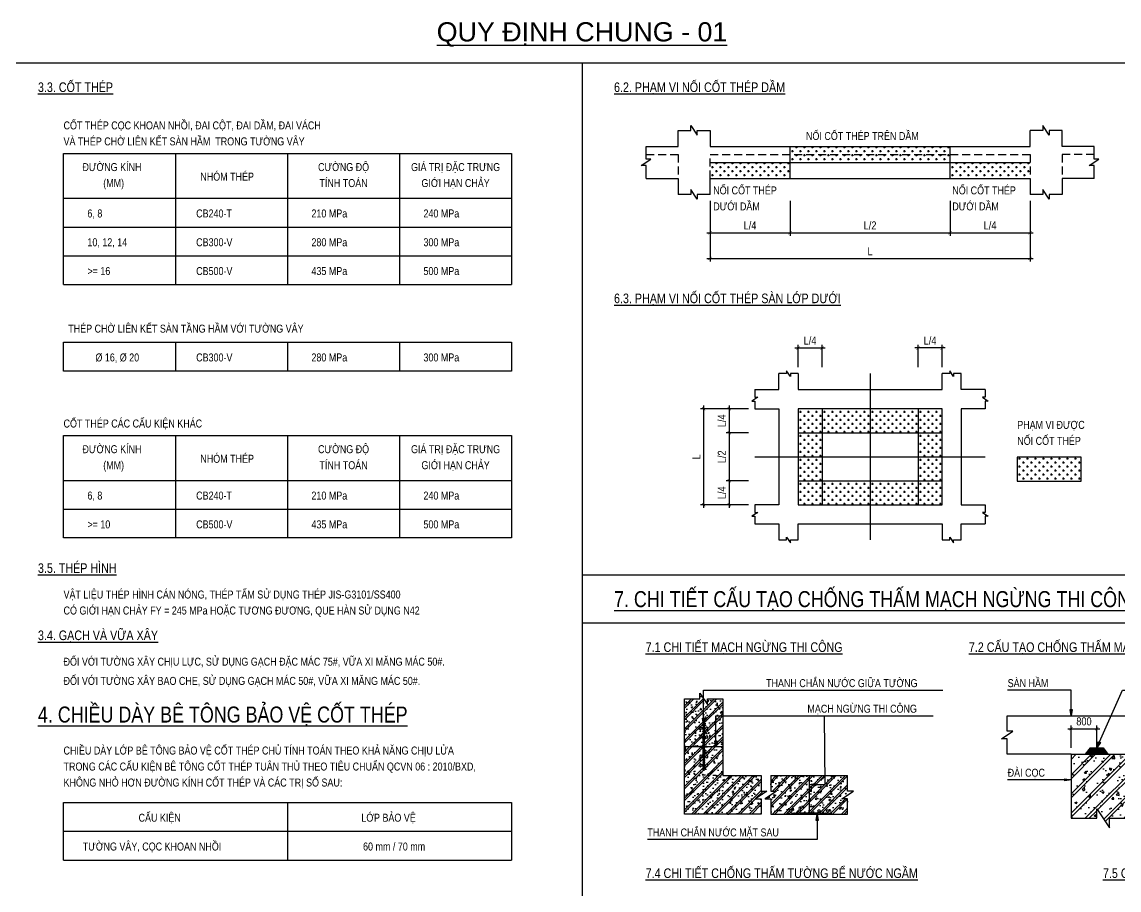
# Model space of a CAD drawing. Header units: millimetres. Extents: x -20244 to 82105, y -141 to 57963.
# Drawn here: x 21160 to 55440, y 30830 to 57963 of the extents above; entities that cross this region are included whole.
import ezdxf
from ezdxf.enums import TextEntityAlignment as Align

# ---------------------------------------------------------------- set-up
doc = ezdxf.new("R2010")
doc.units = ezdxf.units.MM
doc.header["$LTSCALE"] = 100
doc.header["$MEASUREMENT"] = 0
doc.header["$PDMODE"] = 98
doc.linetypes.add('DASHED', pattern=[0.75, 0.5, -0.25])
doc.layers.get('DEFPOINTS').update_dxf_attribs({"color": 1})
for name, color, linetype in [('ccu12-Dai', 6, 'Continuous'), ('ccu12-Hatch', 8, 'Continuous'), ('ccu12-Khuat', 9, 'DASHED'), ('ccu12-Manh', 8, 'Continuous'), ('ccu12-Text', 31, 'Continuous'), ('ccu12-Thay', 7, 'Continuous'), ('ccu12-Thep', 4, 'Continuous'), ('KC-Thep', 4, 'Continuous')]:
    doc.layers.add(name, color=color, linetype=linetype)
doc.styles.add('ccu12-Arial', font='arial.ttf', dxfattribs={"width": 0.8})
doc.styles.add('ccu12-Arial Narow', font='ARIALN.TTF')
doc.linetypes.add('ZIGZAG', pattern='A,0.0001,-0.2,[131,ltypeshp.shx,S=0.2,R=0,X=-0.2,Y=0],-0.4,[131,ltypeshp.shx,S=0.2,R=180,X=0.2,Y=0],-0.2', length=0.8001)
doc.dimstyles.new('1-100', dxfattribs={"dimscale": 100, "dimtxt": 2.5, "dimasz": 1, "dimexe": 1, "dimexo": 2, "dimgap": 1, "dimtad": 1, "dimdec": 0, "dimdsep": 46, "dimtxsty": 'ccu12-Arial Narow', "dimblk": 'ARCHTICK', "dimcen": -1, "dimdle": 1, "dimclrd": 256, "dimclre": 256, "dimclrt": 3, "dimadec": 0, "dimazin": 2, "dimtfac": 0.1, "dimtdec": 0, "dimtmove": 0, "dimatfit": 1, "dimldrblk": 'ARCHTICK', "dimfxl": 1, "dimtvp": 0.833333, "dimtolj": 1, "dimtzin": 12, "dimarcsym": 0})
doc.dimstyles.new('1-100x5', dxfattribs={"dimscale": 100, "dimtxt": 2.5, "dimasz": 1, "dimexe": 1, "dimexo": 2, "dimgap": 1, "dimtad": 1, "dimdec": 0, "dimlfac": 0.2, "dimdsep": 46, "dimtxsty": 'ccu12-Arial Narow', "dimblk": 'ARCHTICK', "dimcen": -1, "dimdle": 1, "dimclrd": 256, "dimclre": 256, "dimclrt": 3, "dimadec": 0, "dimazin": 2, "dimtfac": 0.1, "dimtdec": 0, "dimtmove": 0, "dimatfit": 1, "dimldrblk": 'ARCHTICK', "dimfxl": 1, "dimtvp": 0.833333, "dimtolj": 1, "dimtzin": 12, "dimarcsym": 0})

# ---------------------------------------------------------------- blocks, each defined once
blk = doc.blocks.new('_ARCHTICK')
at = {"color": 0, "linetype": 'ByBlock', "const_width": 0.15}
blk.add_lwpolyline([(-0.5, -0.5), (0.5, 0.5)], dxfattribs=at)
blk = doc.blocks.new('*D79')
at = {"layer": 'ccu12-Manh', "lineweight": -2, "transparency": 16777216}
for p, q in [((42660, 52373), (42660, 51273)), ((45160, 52373), (45160, 51273)), ((42560, 51373), (45260, 51373))]:
    blk.add_line(p, q, dxfattribs=at)
at = {"layer": 'DEFPOINTS', "color": 0, "transparency": 16777216}
for p in [(42660, 52573), (45160, 52573), (45160, 51373)]:
    blk.add_point(p, dxfattribs=at)
at = {"layer": 'ccu12-Manh', "lineweight": -2, "transparency": 16777216, "xscale": 100, "yscale": 100, "zscale": 100, "rotation": 180}
blk.add_blockref('_ARCHTICK', (42660, 51373), dxfattribs=at)
at = {"layer": 'ccu12-Manh', "lineweight": -2, "transparency": 16777216, "xscale": 100, "yscale": 100, "zscale": 100}
blk.add_blockref('_ARCHTICK', (45160, 51373), dxfattribs=at)
at = {"layer": 'ccu12-Manh', "color": 3, "transparency": 16777216, "insert": (43910, 51602), "char_height": 250, "attachment_point": 5, "style": 'ccu12-Arial Narow'}
blk.add_mtext('\\A1;L/4', dxfattribs=at)
blk = doc.blocks.new('*D80')
at = {"layer": 'ccu12-Manh', "lineweight": -2, "transparency": 16777216}
for p, q in [((45160, 52373), (45160, 51273)), ((50160, 52373), (50160, 51273)), ((45060, 51373), (50260, 51373))]:
    blk.add_line(p, q, dxfattribs=at)
at = {"layer": 'DEFPOINTS', "color": 0, "transparency": 16777216}
for p in [(45160, 52573), (50160, 52573), (50160, 51373)]:
    blk.add_point(p, dxfattribs=at)
at = {"layer": 'ccu12-Manh', "lineweight": -2, "transparency": 16777216, "xscale": 100, "yscale": 100, "zscale": 100, "rotation": 180}
blk.add_blockref('_ARCHTICK', (45160, 51373), dxfattribs=at)
at = {"layer": 'ccu12-Manh', "lineweight": -2, "transparency": 16777216, "xscale": 100, "yscale": 100, "zscale": 100}
blk.add_blockref('_ARCHTICK', (50160, 51373), dxfattribs=at)
at = {"layer": 'ccu12-Manh', "color": 3, "transparency": 16777216, "insert": (47660, 51602), "char_height": 250, "attachment_point": 5, "style": 'ccu12-Arial Narow'}
blk.add_mtext('\\A1;L/2', dxfattribs=at)
blk = doc.blocks.new('*D81')
at = {"layer": 'ccu12-Manh', "lineweight": -2, "transparency": 16777216}
for p, q in [((50160, 52373), (50160, 51273)), ((52660, 52373), (52660, 51273)), ((50060, 51373), (52760, 51373))]:
    blk.add_line(p, q, dxfattribs=at)
at = {"layer": 'DEFPOINTS', "color": 0, "transparency": 16777216}
for p in [(50160, 52573), (52660, 52573), (52660, 51373)]:
    blk.add_point(p, dxfattribs=at)
at = {"layer": 'ccu12-Manh', "lineweight": -2, "transparency": 16777216, "xscale": 100, "yscale": 100, "zscale": 100, "rotation": 180}
blk.add_blockref('_ARCHTICK', (50160, 51373), dxfattribs=at)
at = {"layer": 'ccu12-Manh', "lineweight": -2, "transparency": 16777216, "xscale": 100, "yscale": 100, "zscale": 100}
blk.add_blockref('_ARCHTICK', (52660, 51373), dxfattribs=at)
at = {"layer": 'ccu12-Manh', "color": 3, "transparency": 16777216, "insert": (51410, 51602), "char_height": 250, "attachment_point": 5, "style": 'ccu12-Arial Narow'}
blk.add_mtext('\\A1;L/4', dxfattribs=at)
blk = doc.blocks.new('*D82')
at = {"layer": 'ccu12-Manh', "lineweight": -2, "transparency": 16777216}
for p, q in [((43260, 45973), (43260, 45023)), ((43860, 45873), (43160, 45873)), ((43860, 45123), (43160, 45123))]:
    blk.add_line(p, q, dxfattribs=at)
at = {"layer": 'DEFPOINTS', "color": 0, "transparency": 16777216}
for p in [(44060, 45873), (43260, 45123), (44060, 45123)]:
    blk.add_point(p, dxfattribs=at)
at = {"layer": 'ccu12-Manh', "lineweight": -2, "transparency": 16777216, "xscale": 100, "yscale": 100, "zscale": 100}
for p, rotation in [((43260, 45873), 90), ((43260, 45123), 270)]:
    blk.add_blockref('_ARCHTICK', p, dxfattribs=dict(at, rotation=rotation))
at = {"layer": 'ccu12-Manh', "color": 3, "transparency": 16777216, "insert": (43030, 45498), "char_height": 250, "attachment_point": 5, "rotation": 90, "style": 'ccu12-Arial Narow'}
blk.add_mtext('\\A1;L/4', dxfattribs=at)
blk = doc.blocks.new('*D83')
at = {"layer": 'ccu12-Manh', "lineweight": -2, "transparency": 16777216}
for p, q in [((43860, 45123), (43160, 45123)), ((43260, 45223), (43260, 43523)), ((43860, 43623), (43160, 43623))]:
    blk.add_line(p, q, dxfattribs=at)
at = {"layer": 'DEFPOINTS', "color": 0, "transparency": 16777216}
for p in [(44060, 45123), (43260, 43623), (44060, 43623)]:
    blk.add_point(p, dxfattribs=at)
at = {"layer": 'ccu12-Manh', "lineweight": -2, "transparency": 16777216, "xscale": 100, "yscale": 100, "zscale": 100}
for p, rotation in [((43260, 45123), 90), ((43260, 43623), 270)]:
    blk.add_blockref('_ARCHTICK', p, dxfattribs=dict(at, rotation=rotation))
at = {"layer": 'ccu12-Manh', "color": 3, "transparency": 16777216, "insert": (43030, 44373), "char_height": 250, "attachment_point": 5, "rotation": 90, "style": 'ccu12-Arial Narow'}
blk.add_mtext('\\A1;L/2', dxfattribs=at)
blk = doc.blocks.new('*D84')
at = {"layer": 'ccu12-Manh', "lineweight": -2, "transparency": 16777216}
for p, q in [((43860, 43623), (43160, 43623)), ((43260, 43723), (43260, 42773)), ((43860, 42873), (43160, 42873))]:
    blk.add_line(p, q, dxfattribs=at)
at = {"layer": 'DEFPOINTS', "color": 0, "transparency": 16777216}
for p in [(44060, 43623), (43260, 42873), (44060, 42873)]:
    blk.add_point(p, dxfattribs=at)
at = {"layer": 'ccu12-Manh', "lineweight": -2, "transparency": 16777216, "xscale": 100, "yscale": 100, "zscale": 100}
for p, rotation in [((43260, 43623), 90), ((43260, 42873), 270)]:
    blk.add_blockref('_ARCHTICK', p, dxfattribs=dict(at, rotation=rotation))
at = {"layer": 'ccu12-Manh', "color": 3, "transparency": 16777216, "insert": (43030, 43248), "char_height": 250, "attachment_point": 5, "rotation": 90, "style": 'ccu12-Arial Narow'}
blk.add_mtext('\\A1;L/4', dxfattribs=at)
blk = doc.blocks.new('*D85')
at = {"layer": 'ccu12-Manh', "lineweight": -2, "transparency": 16777216}
for p, q in [((42460, 45973), (42460, 42773)), ((43860, 45873), (42360, 45873)), ((43860, 42873), (42360, 42873))]:
    blk.add_line(p, q, dxfattribs=at)
at = {"layer": 'DEFPOINTS', "color": 0, "transparency": 16777216}
for p in [(44060, 45873), (42460, 42873), (44060, 42873)]:
    blk.add_point(p, dxfattribs=at)
at = {"layer": 'ccu12-Manh', "lineweight": -2, "transparency": 16777216, "xscale": 100, "yscale": 100, "zscale": 100}
for p, rotation in [((42460, 45873), 90), ((42460, 42873), 270)]:
    blk.add_blockref('_ARCHTICK', p, dxfattribs=dict(at, rotation=rotation))
at = {"layer": 'ccu12-Manh', "color": 3, "transparency": 16777216, "insert": (42235, 44373), "char_height": 250, "attachment_point": 5, "rotation": 90, "style": 'ccu12-Arial Narow'}
blk.add_mtext('\\A1;L', dxfattribs=at)
blk = doc.blocks.new('*D86')
at = {"layer": 'ccu12-Manh', "lineweight": -2, "transparency": 16777216}
for p, q in [((45310, 47773), (46260, 47773)), ((45410, 47173), (45410, 47873)), ((46160, 47173), (46160, 47873))]:
    blk.add_line(p, q, dxfattribs=at)
at = {"layer": 'DEFPOINTS', "color": 0, "transparency": 16777216}
for p in [(46160, 47773), (45410, 46973), (46160, 46973)]:
    blk.add_point(p, dxfattribs=at)
at = {"layer": 'ccu12-Manh', "lineweight": -2, "transparency": 16777216, "xscale": 100, "yscale": 100, "zscale": 100, "rotation": 180}
blk.add_blockref('_ARCHTICK', (45410, 47773), dxfattribs=at)
at = {"layer": 'ccu12-Manh', "lineweight": -2, "transparency": 16777216, "xscale": 100, "yscale": 100, "zscale": 100}
blk.add_blockref('_ARCHTICK', (46160, 47773), dxfattribs=at)
at = {"layer": 'ccu12-Manh', "color": 3, "transparency": 16777216, "insert": (45785, 48002), "char_height": 250, "attachment_point": 5, "style": 'ccu12-Arial Narow'}
blk.add_mtext('\\A1;L/4', dxfattribs=at)
blk = doc.blocks.new('*D87')
at = {"layer": 'ccu12-Manh', "lineweight": -2, "transparency": 16777216}
for p, q in [((50010, 47773), (49060, 47773)), ((49160, 47173), (49160, 47873)), ((49910, 47173), (49910, 47873))]:
    blk.add_line(p, q, dxfattribs=at)
at = {"layer": 'DEFPOINTS', "color": 0, "transparency": 16777216}
for p in [(49160, 47773), (49160, 46973), (49910, 46973)]:
    blk.add_point(p, dxfattribs=at)
at = {"layer": 'ccu12-Manh', "lineweight": -2, "transparency": 16777216, "xscale": 100, "yscale": 100, "zscale": 100, "rotation": 180}
blk.add_blockref('_ARCHTICK', (49160, 47773), dxfattribs=at)
at = {"layer": 'ccu12-Manh', "lineweight": -2, "transparency": 16777216, "xscale": 100, "yscale": 100, "zscale": 100}
blk.add_blockref('_ARCHTICK', (49910, 47773), dxfattribs=at)
at = {"layer": 'ccu12-Manh', "color": 3, "transparency": 16777216, "insert": (49535, 48002), "char_height": 250, "attachment_point": 5, "style": 'ccu12-Arial Narow'}
blk.add_mtext('\\A1;L/4', dxfattribs=at)
blk = doc.blocks.new('Overlap_Beam')
at = {"layer": 'ccu12-Khuat', "ltscale": 5}
for points in [[(22700, 26950), (23700, 26950), (23700, 26200)], [(24700, 26200), (24700, 26950), (34700, 26950), (34700, 26200)], [(36700, 26950), (35700, 26950), (35700, 26200)]]:
    blk.add_lwpolyline(points, dxfattribs=at)
at = {"layer": 'ccu12-Manh'}
for points in [[(23700, 27700), (24100, 27700), (24100, 27850), (24300, 27550), (24300, 27700), (24700, 27700)], [(35700, 27700), (35300, 27700), (35300, 27550), (35100, 27850), (35100, 27700), (34700, 27700)], [(22700, 26200), (22700, 26600), (22550, 26600), (22850, 26800), (22700, 26800), (22700, 27200)], [(36700, 26200), (36700, 26600), (36550, 26600), (36850, 26800), (36700, 26800), (36700, 27200)], [(24700, 25700), (24300, 25700), (24300, 25550), (24100, 25850), (24100, 25700), (23700, 25700)], [(35700, 25700), (35300, 25700), (35300, 25550), (35100, 25850), (35100, 25700), (34700, 25700)]]:
    blk.add_lwpolyline(points, dxfattribs=at)
at = {"layer": 'ccu12-Thay'}
for points in [[(22700, 27200), (23700, 27200), (23700, 27700)], [(24700, 27700), (24700, 27200), (34700, 27200), (34700, 27700)], [(36700, 27200), (35700, 27200), (35700, 27700)], [(22700, 26200), (23700, 26200), (23700, 25700)], [(24700, 25700), (24700, 26200), (34700, 26200), (34700, 25700)], [(36700, 26200), (35700, 26200), (35700, 25700)]]:
    blk.add_lwpolyline(points, dxfattribs=at)
blk = doc.blocks.new('Overlap_Slab_X')
at = {"layer": 'ccu12-Manh'}
for points in [[(27450, 21500), (27210, 21500), (27210, 21410), (27090, 21590), (27090, 21500), (26850, 21500)], [(32550, 21500), (32310, 21500), (32310, 21410), (32190, 21590), (32190, 21500), (31950, 21500)], [(26100, 21000), (26100, 20760), (26190, 20760), (26010, 20640), (26100, 20640), (26100, 20400)], [(33300, 21000), (33300, 20760), (33210, 20760), (33390, 20640), (33300, 20640), (33300, 20400)], [(26100, 17400), (26100, 17160), (26190, 17160), (26010, 17040), (26100, 17040), (26100, 16800)], [(33300, 17400), (33300, 17160), (33210, 17160), (33390, 17040), (33300, 17040), (33300, 16800)], [(26850, 16300), (27090, 16300), (27090, 16390), (27210, 16210), (27210, 16300), (27450, 16300)], [(31950, 16300), (32190, 16300), (32190, 16390), (32310, 16210), (32310, 16300), (32550, 16300)]]:
    blk.add_lwpolyline(points, dxfattribs=at)
at = {"layer": 'ccu12-Thay'}
for points in [[(26100, 21000), (26850, 21000), (26850, 21500)], [(27450, 21500), (27450, 21000), (31950, 21000), (31950, 21500)], [(33300, 21000), (32550, 21000), (32550, 21500)], [(26100, 20400), (26850, 20400), (26850, 17400), (26100, 17400)], [(33300, 20400), (32550, 20400), (32550, 17400), (33300, 17400)], [(26100, 16800), (26850, 16800), (26850, 16300)], [(27450, 16300), (27450, 16800), (31950, 16800), (31950, 16300)], [(32550, 16300), (32550, 16800), (33300, 16800)]]:
    blk.add_lwpolyline(points, dxfattribs=at)
blk.add_lwpolyline([(27450, 17400), (31950, 17400), (31950, 20400), (27450, 20400)], close=True, dxfattribs=at)
blk = doc.blocks.new('Detail18_Construction Joint')
at = {"layer": 'ccu12-Hatch'}
h = blk.add_hatch(dxfattribs=at)
h.set_pattern_fill('VATLIEU04', color=256, scale=60, pattern_type=2)
h.set_pattern_definition([(50, (53843.2, 2337.8), (430.3561, -37.6513), [45, -495]), (355, (53843.2, 2337.8), (-83.2508, 451.3153), [36, -396]), (100.4514, (53879.06, 2334.66), (347.1056, 413.6637), [38.2441, -420.6853]), (46.1842, (53843.2, 2457.8), (640.3446, -99.3114), [67.5, -742.5]), (96.6356, (53896.56, 2449.5), (560.7976, 584.4707), [57.366, -631.028]), (351.1842, (53843.2, 2457.8), (560.797, 584.471), [54, -594]), (21, (53903.2, 2427.8), (358.1442, -241.5713), [45, -495]), (326, (53903.2, 2427.8), (145.9892, 435.09), [36, -396]), (71.4514, (53933.05, 2407.67), (504.1336, 193.5183), [38.2441, -420.6853]), (37.5, (53843.2, 2337.8), (7.2959, 199.7363), [0, -391.2, 0, -402, 0, -397.5]), (7.5, (53843.2, 2337.8), (157.8417, 236.64703), [0, -229.2, 0, -382.2, 0, -151.5]), (327.5, (53709.4, 2337.8), (320.29346, -13.53292), [0, -150, 0, -468, 0, -621]), (317.5, (53649.4, 2337.8), (349.9117, 60.063), [0, -195, 0, -310.8, 0, -441]), (45, (53843.2, 2337.8), (-180.3122, 180.3122), []), (45, (53843.2, 2411.3), (-180.3122, 180.3122), [])])
h.paths.add_polyline_path([(139900, 5844), (138700, 5844), (138700, 4767), (138708, 4767), (138708, 4672, 0.414214), (138714, 4667), (138982, 4667, 0.521595), (138951, 4743, -0.422916), (139063, 4742, 0.56332), (139036, 4661), (139089, 4661), (139089, 4672), (139094, 4672), (139094, 4661), (139117, 4661), (139117, 4672), (139122, 4672), (139122, 4661), (139144, 4661), (139144, 4672), (139150, 4672), (139150, 4661), (139172, 4661), (139172, 4672), (139178, 4672), (139178, 4661), (139200, 4661), (139200, 4672), (139206, 4672), (139206, 4661), (139248, 4661, 0.512003), (139231, 4741, -0.568569), (139229, 4750, -0.383741), (139333, 4744, 0.567207), (139307, 4661), (139376, 4661), (139367, 4677), (139394, 4677), (139394, 4644), (139900, 4644), (139900, 5124), (139720, 5124), (140080, 5364), (139900, 5364)])
h.paths.add_polyline_path([(138700, 5844), (137500, 5844), (137500, 5364), (137680, 5364), (137320, 5124), (137500, 5124), (137500, 4644), (138006, 4644), (138006, 4677), (138033, 4677), (138093, 4661, 0.512167), (138075, 4740, -0.572407), (138074, 4750, -0.38399), (138178, 4743, 0.57093), (138152, 4661), (138194, 4661), (138194, 4672), (138200, 4672), (138200, 4661), (138222, 4661), (138222, 4672), (138228, 4672), (138228, 4661), (138250, 4661), (138250, 4672), (138256, 4672), (138256, 4661), (138278, 4661), (138278, 4672), (138283, 4672), (138283, 4661), (138306, 4661), (138306, 4672), (138311, 4672), (138311, 4661), (138364, 4661, 0.56332), (138337, 4742, -0.422916), (138449, 4743, 0.520478), (138418, 4667), (138686, 4667, 0.414214), (138692, 4672), (138692, 4767)])
h.paths.add_polyline_path([(137200, 5844), (136000, 5844), (136000, 6744), (135522, 6744), (135522, 6736), (135428, 6736, 0.414214), (135422, 6731), (135422, 6462, 0.520478), (135498, 6493, -0.422916), (135498, 6382, 0.56332), (135417, 6409), (135417, 6356), (135428, 6356), (135428, 6350), (135417, 6328), (135428, 6328), (135428, 6322), (135417, 6300), (135428, 6300), (135428, 6295), (135417, 6272), (135428, 6272), (135428, 6267), (135417, 6245), (135428, 6245), (135428, 6239), (135417, 6196, 0.512167), (135496, 6214, -0.568569), (135505, 6215, -0.34781), (135505, 6118, -0.572407), (135496, 6120, 0.512167), (135417, 6137), (135417, 6068), (135433, 6078), (135433, 6050), (135400, 6050), (135367, 6050), (135367, 6078), (135383, 6137, 0.512167), (135304, 6120, -0.572407), (135295, 6118, -0.38399), (135301, 6222, 0.57093), (135383, 6196), (135383, 6239), (135372, 6239), (135372, 6245), (135383, 6245), (135383, 6267), (135372, 6267), (135372, 6272), (135383, 6272), (135383, 6295), (135372, 6295), (135372, 6300), (135383, 6300), (135383, 6322), (135372, 6322), (135372, 6328), (135383, 6328), (135383, 6350), (135372, 6350), (135372, 6356), (135383, 6356), (135383, 6409, 0.56332), (135302, 6382, -0.422916), (135302, 6493, 0.520478), (135378, 6462), (135378, 6731, 0.414214), (135372, 6736), (135278, 6736), (134800, 6744), (134800, 4644), (137200, 4644), (137200, 5124), (137020, 5124), (137380, 5364), (137200, 5364)])
h.paths.add_polyline_path([(136000, 8244), (135520, 8244), (135520, 8064), (135280, 8424), (135280, 8244), (134800, 8244), (134800, 6744), (135278, 6744), (135278, 6753), (135372, 6753, 0.414214), (135378, 6758), (135378, 7027, 0.521595), (135302, 6996, -0.422916), (135302, 7107, 0.56332), (135383, 7080), (135383, 7133), (135372, 7133), (135372, 7139), (135383, 7139), (135383, 7161), (135372, 7161), (135372, 7167), (135383, 7167), (135383, 7189), (135372, 7189), (135372, 7195), (135383, 7195), (135383, 7217), (135372, 7217), (135372, 7222), (135383, 7222), (135383, 7245), (135372, 7245), (135372, 7250), (135383, 7250), (135383, 7293, 0.512003), (135304, 7275, -0.568569), (135294, 7274, -0.383741), (135301, 7378, 0.567207), (135383, 7352), (135383, 7421), (135367, 7411), (135367, 7439), (135400, 7439), (135433, 7439), (135433, 7411), (135417, 7352, 0.509209), (135496, 7369, -0.568566), (135506, 7371, -0.38399), (135499, 7267, 0.570758), (135417, 7293), (135417, 7250), (135428, 7250), (135428, 7245), (135417, 7245), (135417, 7222), (135428, 7222), (135428, 7217), (135417, 7217), (135417, 7195), (135428, 7195), (135428, 7189), (135417, 7189), (135417, 7167), (135428, 7167), (135428, 7161), (135417, 7161), (135417, 7139), (135428, 7139), (135428, 7133), (135417, 7133), (135417, 7080, 0.56332), (135498, 7107, -0.422916), (135498, 6996, 0.521595), (135422, 7027), (135422, 6758, 0.414214), (135428, 6753), (135522, 6753), (136000, 6744)])
at = {"color": 2}
blk.add_lwpolyline([(138255, 4661), (138256, 4661)], dxfattribs=at)
at = {"layer": 'ccu12-Dai', "linetype": 'ZIGZAG', "ltscale": 2}
for p, q in [((136000, 6744), (134800, 6744)), ((138700, 5844), (138700, 4644))]:
    blk.add_line(p, q, dxfattribs=at)
at = {"layer": 'ccu12-Manh'}
for points in [[(134800, 8244), (135280, 8244), (135280, 8424), (135520, 8064), (135520, 8244), (136000, 8244)], [(137200, 5844), (137200, 5364), (137380, 5364), (137020, 5124), (137200, 5124), (137200, 4644)], [(137500, 5844), (137500, 5364), (137680, 5364), (137320, 5124), (137500, 5124), (137500, 4644)], [(139900, 4644), (139900, 5124), (139720, 5124), (140080, 5364), (139900, 5364), (139900, 5844)]]:
    blk.add_lwpolyline(points, dxfattribs=at)
at = {"layer": 'ccu12-Thay'}
for p, q in [((137500, 5844), (139900, 5844)), ((137500, 4644), (139900, 4644))]:
    blk.add_line(p, q, dxfattribs=at)
for points in [[(137200, 4644), (134800, 4644), (134800, 8244)], [(136000, 8244), (136000, 5844), (137200, 5844)]]:
    blk.add_lwpolyline(points, dxfattribs=at)
at = {"layer": 'KC-Thep', "color": 2}
blk.add_line((135400, 7439), (135400, 6050), dxfattribs=at)
blk.add_line((135400, 7439), (135400, 6050), dxfattribs=at)
at = {"layer": 'KC-Thep'}
for points in [[(135400, 6050), (135400, 7439), (135367, 7439), (135367, 7411), (135383, 7421), (135383, 7352, -0.509209), (135304, 7369, 0.568566), (135294, 7371, 0.34781), (135294, 7274, 0.568569), (135304, 7275, -0.512003), (135383, 7293), (135383, 7250), (135372, 7250), (135372, 7245), (135383, 7245), (135383, 7222), (135372, 7222), (135372, 7217), (135383, 7217), (135383, 7195), (135372, 7195), (135372, 7189), (135383, 7189), (135383, 7167), (135372, 7167), (135372, 7161), (135383, 7161), (135383, 7139), (135372, 7139), (135372, 7133), (135383, 7133), (135383, 7080, -0.505131), (135305, 7099, 0.56683), (135295, 7100, 0.349561), (135295, 7003, 0.568566), (135305, 7004, -0.464958), (135378, 7027), (135378, 6758, -0.414214), (135372, 6753), (135278, 6753), (135278, 6736), (135372, 6736, -0.414214), (135378, 6731), (135378, 6462, -0.46389), (135305, 6485, 0.568566), (135295, 6486, 0.349561), (135296, 6389, 0.56683), (135305, 6390, -0.505131), (135383, 6409), (135383, 6356), (135372, 6356), (135372, 6350), (135383, 6350), (135383, 6328), (135372, 6328), (135372, 6322), (135383, 6322), (135383, 6300), (135372, 6300), (135372, 6295), (135383, 6295), (135383, 6272), (135372, 6272), (135372, 6267), (135383, 6267), (135383, 6245), (135372, 6245), (135372, 6239), (135383, 6239), (135383, 6196, -0.512167), (135304, 6214, 0.568569), (135295, 6215, 0.34781), (135295, 6118, 0.572407), (135304, 6120, -0.512167), (135383, 6137), (135383, 6068), (135367, 6078), (135367, 6050), (135400, 6050)], [(135400, 6050), (135400, 7439), (135433, 7439), (135433, 7411), (135417, 7421), (135417, 7352, 0.509209), (135496, 7369, -0.568566), (135506, 7371, -0.34781), (135506, 7274, -0.568569), (135496, 7275, 0.512003), (135417, 7293), (135417, 7250), (135428, 7250), (135428, 7245), (135417, 7245), (135417, 7222), (135428, 7222), (135428, 7217), (135417, 7217), (135417, 7195), (135428, 7195), (135428, 7189), (135417, 7189), (135417, 7167), (135428, 7167), (135428, 7161), (135417, 7161), (135417, 7139), (135428, 7139), (135428, 7133), (135417, 7133), (135417, 7080, 0.505131), (135495, 7099, -0.56683), (135505, 7100, -0.349561), (135505, 7003, -0.568566), (135495, 7004, 0.464958), (135422, 7027), (135422, 6758, 0.414214), (135428, 6753), (135522, 6753), (135522, 6736), (135428, 6736, 0.414214), (135422, 6731), (135422, 6462, 0.46389), (135495, 6485, -0.568566), (135505, 6486, -0.349561), (135504, 6389, -0.56683), (135495, 6390, 0.505131), (135417, 6409), (135417, 6356), (135428, 6356), (135428, 6350), (135417, 6350), (135417, 6328), (135428, 6328), (135428, 6322), (135417, 6322), (135417, 6300), (135428, 6300), (135428, 6295), (135417, 6295), (135417, 6272), (135428, 6272), (135428, 6267), (135417, 6267), (135417, 6245), (135428, 6245), (135428, 6239), (135417, 6239), (135417, 6196, 0.512167), (135496, 6214, -0.568569), (135505, 6215, -0.34781), (135505, 6118, -0.572407), (135496, 6120, 0.512167), (135417, 6137), (135417, 6068), (135433, 6078), (135433, 6050), (135400, 6050)], [(138006, 4644), (139394, 4644), (139394, 4677), (139367, 4677), (139376, 4661), (139307, 4661, -0.509209), (139325, 4741, 0.568566), (139326, 4750, 0.34781), (139229, 4750, 0.568569), (139231, 4741, -0.512003), (139248, 4661), (139206, 4661), (139206, 4672), (139200, 4672), (139200, 4661), (139178, 4661), (139178, 4672), (139172, 4672), (139172, 4661), (139150, 4661), (139150, 4672), (139144, 4672), (139144, 4661), (139122, 4661), (139122, 4672), (139117, 4672), (139117, 4661), (139094, 4661), (139094, 4672), (139089, 4672), (139089, 4661), (139036, 4661, -0.505131), (139054, 4740, 0.56683), (139055, 4749, 0.349561), (138958, 4749, 0.568566), (138960, 4740, -0.464958), (138982, 4667), (138714, 4667, -0.414214), (138708, 4672), (138708, 4767), (138692, 4767), (138692, 4672, -0.414214), (138686, 4667), (138418, 4667, -0.46389), (138440, 4740, 0.568566), (138442, 4749, 0.349561), (138345, 4749, 0.56683), (138346, 4739, -0.505131), (138364, 4661), (138311, 4661), (138311, 4672), (138306, 4672), (138306, 4661), (138283, 4661), (138283, 4672), (138278, 4672), (138278, 4661), (138256, 4661), (138256, 4672), (138250, 4672), (138250, 4661), (138228, 4661), (138228, 4672), (138222, 4672), (138222, 4661), (138200, 4661), (138200, 4672), (138194, 4672), (138194, 4661), (138152, 4661, -0.512167), (138169, 4740, 0.568569), (138170, 4750, 0.34781), (138074, 4750, 0.572407), (138075, 4740, -0.512167), (138093, 4661), (138024, 4661), (138033, 4677), (138006, 4677), (138006, 4644)]]:
    blk.add_lwpolyline(points, format="xyb", dxfattribs=at)
blk = doc.blocks.new('*D101')
at = {"layer": 'ccu12-Manh', "lineweight": -2, "ltscale": 5, "transparency": 16777216}
for p, q in [((42660, 52373), (42660, 50473)), ((52660, 52373), (52660, 50473)), ((42560, 50573), (52760, 50573))]:
    blk.add_line(p, q, dxfattribs=at)
at = {"layer": 'DEFPOINTS', "color": 0, "ltscale": 5, "transparency": 16777216}
for p in [(42660, 52573), (52660, 52573), (52660, 50573)]:
    blk.add_point(p, dxfattribs=at)
at = {"layer": 'ccu12-Manh', "lineweight": -2, "ltscale": 5, "transparency": 16777216, "xscale": 100, "yscale": 100, "zscale": 100, "rotation": 180}
blk.add_blockref('_ARCHTICK', (42660, 50573), dxfattribs=at)
at = {"layer": 'ccu12-Manh', "lineweight": -2, "ltscale": 5, "transparency": 16777216, "xscale": 100, "yscale": 100, "zscale": 100}
blk.add_blockref('_ARCHTICK', (52660, 50573), dxfattribs=at)
at = {"layer": 'ccu12-Manh', "color": 3, "ltscale": 5, "transparency": 16777216, "insert": (47660, 50798), "char_height": 250, "attachment_point": 5, "style": 'ccu12-Arial Narow'}
blk.add_mtext('\\A1;L', dxfattribs=at)
blk = doc.blocks.new('*D102')
at = {"layer": 'ccu12-Manh', "lineweight": -2, "ltscale": 5, "transparency": 16777216}
for p, q in [((53844, 35873), (54844, 35873)), ((53944, 35273), (53944, 35973)), ((54744, 35273), (54744, 35973))]:
    blk.add_line(p, q, dxfattribs=at)
at = {"layer": 'DEFPOINTS', "color": 0, "ltscale": 5, "transparency": 16777216}
for p in [(54744, 35873), (53944, 35073), (54744, 35073)]:
    blk.add_point(p, dxfattribs=at)
at = {"layer": 'ccu12-Manh', "lineweight": -2, "ltscale": 5, "transparency": 16777216, "xscale": 100, "yscale": 100, "zscale": 100, "rotation": 180}
blk.add_blockref('_ARCHTICK', (53944, 35873), dxfattribs=at)
at = {"layer": 'ccu12-Manh', "lineweight": -2, "ltscale": 5, "transparency": 16777216, "xscale": 100, "yscale": 100, "zscale": 100}
blk.add_blockref('_ARCHTICK', (54744, 35873), dxfattribs=at)
at = {"layer": 'ccu12-Manh', "color": 3, "ltscale": 5, "transparency": 16777216, "insert": (54344, 36101), "char_height": 250, "attachment_point": 5, "style": 'ccu12-Arial Narow'}
blk.add_mtext('\\A1;800', dxfattribs=at)

msp = doc.modelspace()

# ---------------------------------------------------------------- hatches: boundary and pattern name
at = {"layer": 'ccu12-Dai', "ltscale": 5}
h = msp.add_hatch(dxfattribs=at)
h.set_pattern_fill('ANSI31', color=256)
h.set_pattern_definition([(45, (-2362.33648, 68191.66075), (-0.08838834765, 0.08838834765), [])])
h.paths.add_polyline_path([(55094.2, 35073.2), (54944.2, 35273.2), (54544.2, 35273.2), (54394.2, 35073.2)])
at = {"layer": 'ccu12-Hatch'}
h = msp.add_hatch(dxfattribs=at)
h.set_pattern_fill('CROSS', color=256, scale=500)
h.set_pattern_definition([(0, (17959.66, 32673.16), (125, 125), [62.5, -187.5]), (90, (17990.91, 32641.91), (-125, 125), [62.5, -187.5])])
h.paths.add_polyline_path([(45159.7, 54073.2), (45159.7, 53573.2), (50159.7, 53573.2), (50159.7, 54073.2)])
h.paths.add_polyline_path([(52659.7, 53073.2), (52659.7, 53573.2), (50159.7, 53573.2), (50159.7, 53073.2)])
h.paths.add_polyline_path([(45159.7, 53073.2), (45159.7, 53573.2), (42659.7, 53573.2), (42659.7, 53073.2)])
h = msp.add_hatch(dxfattribs=at)
h.set_pattern_fill('CROSS', color=256, scale=500)
h.set_pattern_definition([(0, (-40.34, -6226.84), (125, 125), [62.5, -187.5]), (90, (-9.09, -6258.09), (-125, 125), [62.5, -187.5])])
h.paths.add_polyline_path([(49159.7, 45873.2), (46159.7, 45873.2), (46159.7, 45123.2), (49159.7, 45123.2)])
h.paths.add_polyline_path([(46159.7, 45873.2), (45409.7, 45873.2), (45409.7, 45123.2), (46159.7, 45123.2)])
h.paths.add_polyline_path([(46159.7, 45123.2), (45409.7, 45123.2), (45409.7, 43623.2), (46159.7, 43623.2)])
h.paths.add_polyline_path([(46159.7, 43623.2), (45409.7, 43623.2), (45409.7, 42873.2), (46159.7, 42873.2)])
h.paths.add_polyline_path([(49159.7, 43623.2), (46159.7, 43623.2), (46159.7, 42873.2), (49159.7, 42873.2)])
h.paths.add_polyline_path([(49909.7, 43623.2), (49159.7, 43623.2), (49159.7, 42873.2), (49909.7, 42873.2)])
h.paths.add_polyline_path([(49909.7, 45123.2), (49159.7, 45123.2), (49159.7, 43623.2), (49909.7, 43623.2)])
h.paths.add_polyline_path([(49909.7, 45873.2), (49159.7, 45873.2), (49159.7, 45123.2), (49909.7, 45123.2)])
h = msp.add_hatch(dxfattribs=at)
h.set_pattern_fill('CROSS', color=256, scale=500)
h.set_pattern_definition([(0, (17675.66, 35944.66), (125, 125), [62.5, -187.5]), (90, (17706.91, 35913.41), (-125, 125), [62.5, -187.5])])
h.paths.add_polyline_path([(54259.7, 43613.2), (54259.7, 44363.2), (52259.7, 44363.2), (52259.7, 43613.2)])
h = msp.add_hatch(dxfattribs=at)
h.set_pattern_fill('VATLIEU04', color=256, scale=100, pattern_type=2)
h.set_pattern_definition([(50, (-2391.84, 70535.66), (717.26, -62.752), [75, -825]), (355, (-2391.8, 70535.66), (-138.751, 752.192), [60, -660]), (100.4514, (-2332.06, 70530.4), (578.5094, 689.4395), [63.74, -701.142]), (46.1842, (-2391.8, 70735.7), (1067.241, -165.519), [112.5, -1237.5]), (96.6356, (-2302.9, 70721.9), (934.663, 974.118), [95.61, -1051.713]), (351.1842, (-2391.8, 70735.7), (934.662, 974.119), [90, -990]), (21, (-2291.84, 70685.66), (596.907, -402.619), [75, -825]), (326, (-2291.8, 70685.66), (243.315, 725.15), [60, -660]), (71.4514, (-2242.1, 70652.1), (840.2226, 322.5305), [63.74, -701.142]), (37.5, (-2391.84, 70535.66), (12.1599, 332.89385), [0, -652, 0, -670, 0, -662.5]), (7.5, (-2391.84, 70535.66), (263.0695, 394.4117), [0, -382, 0, -637, 0, -252.5]), (327.5, (-2614.84, 70535.66), (533.8224, -22.5549), [0, -250, 0, -780, 0, -1035]), (317.5, (-2714.84, 70535.66), (583.1862, 100.105), [0, -325, 0, -518, 0, -735]), (45, (-2391.84, 70535.66), (-300.5204, 300.5204), []), (45, (-2391.84, 70658.16), (-300.5204, 300.5204), [])])
h.paths.add_polyline_path([(57944.2, 35073.2), (53944.2, 35073.2), (53944.2, 33073.2), (54744.2, 33073.2), (54744.2, 33373.2), (55144.2, 32773.2), (55144.2, 33073.2), (59944.2, 33073.2), (59944.2, 35073.2), (59644.2, 35073.2), (60244.2, 35473.2), (59944.2, 35473.2), (59944.2, 36273.2), (57944.2, 36273.2)])

# ---------------------------------------------------------------- linework, layer by layer
at = {"layer": 'ccu12-Dai'}
msp.add_lwpolyline([(52259.7, 43613.2), (54259.7, 43613.2), (54259.7, 44363.2), (52259.7, 44363.2)], close=True, dxfattribs=at)
at = {"layer": 'ccu12-Dai', "linetype": 'ZIGZAG', "ltscale": 2}
msp.add_lwpolyline([(53944.2, 35073.2), (57944.2, 35073.2), (57944.2, 36273.2)], dxfattribs=at)
at = {"layer": 'ccu12-Dai', "ltscale": 5}
msp.add_lwpolyline([(54394.2, 35073.2), (54544.2, 35273.2), (54944.2, 35273.2), (55094.2, 35073.2), (54394.2, 35073.2)], dxfattribs=at)
at = {"layer": 'ccu12-Manh'}
for p, q in [((45159.7, 53073.2), (45159.7, 54073.2)), ((50159.7, 53073.2), (50159.7, 54073.2)), ((42659.7, 53573.2), (52659.7, 53573.2)), ((46159.7, 45873.2), (46159.7, 42873.2)), ((49159.7, 45873.2), (49159.7, 42873.2)), ((45409.7, 45123.2), (49909.7, 45123.2)), ((45409.7, 43623.2), (49909.7, 43623.2))]:
    msp.add_line(p, q, dxfattribs=at)
at = {"layer": 'ccu12-Manh', "ltscale": 5}
msp.add_line((53944.2, 35073.2), (53944.2, 33073.2), dxfattribs=at)
for points in [[(51944.2, 35073.2), (51944.2, 35553.2), (51764.2, 35553.2), (52124.2, 35793.2), (51944.2, 35793.2), (51944.2, 36273.2)], [(53944.2, 33073.2), (54744.2, 33073.2), (54744.2, 33373.2), (55144.2, 32773.2), (55144.2, 33073.2), (59944.2, 33073.2), (59944.2, 35073.2), (59644.2, 35073.2), (60244.2, 35473.2), (59944.2, 35473.2), (59944.2, 36273.2)]]:
    msp.add_lwpolyline(points, dxfattribs=at)
at = {"layer": 'ccu12-Thay', "ltscale": 10}
for p, q in [((74646.5, 56673.2), (455.3, 56673.2)), ((38659.7, 56673.2), (38659.7, -140.8)), ((74646.5, 40673.2), (38659.7, 40673.2)), ((74646.5, 39173.2), (38659.7, 39173.2))]:
    msp.add_line(p, q, dxfattribs=at)
at = {"layer": 'ccu12-Thay'}
for p, q in [((25959.7, 53852.1), (25959.7, 49752.1)), ((29459.7, 53852.1), (29459.7, 49752.1)), ((32959.7, 53852.1), (32959.7, 49752.1)), ((22459.7, 52452.1), (36459.7, 52452.1)), ((22459.7, 51552.1), (36459.7, 51552.1)), ((22459.7, 50652.1), (36459.7, 50652.1)), ((22459.7, 49752.1), (36459.7, 49752.1)), ((22459.7, 47952.1), (36459.7, 47952.1)), ((25959.7, 47952.1), (25959.7, 47052.1)), ((29459.7, 47952.1), (29459.7, 47052.1)), ((32959.7, 47952.1), (32959.7, 47052.1)), ((25959.7, 45034.6), (25959.7, 41834.6)), ((29459.7, 45034.6), (29459.7, 41834.6)), ((32959.7, 45034.6), (32959.7, 41834.6)), ((22459.7, 43634.6), (36459.7, 43634.6)), ((22459.7, 42734.6), (36459.7, 42734.6)), ((29459.7, 33566.5), (29459.7, 31766.5)), ((22459.7, 32666.5), (36459.7, 32666.5)), ((22459.7, 31766.5), (36459.7, 31766.5))]:
    msp.add_line(p, q, dxfattribs=at)
at = {"layer": 'ccu12-Thay', "ltscale": 5}
for p, q in [((51944.2, 36273.2), (59944.2, 36273.2)), ((53944.2, 35073.2), (51944.2, 35073.2))]:
    msp.add_line(p, q, dxfattribs=at)
at = {"layer": 'ccu12-Thay'}
for points in [[(22459.7, 49752.1), (22459.7, 53852.1), (36459.7, 53852.1), (36459.7, 49752.1)], [(36459.7, 47952.1), (36459.7, 47052.1), (22459.7, 47052.1), (22459.7, 47952.1)], [(22459.7, 31766.5), (22459.7, 33566.5), (36459.7, 33566.5), (36459.7, 31766.5)]]:
    msp.add_lwpolyline(points, dxfattribs=at)
msp.add_lwpolyline([(22459.7, 45034.6), (36459.7, 45034.6), (36459.7, 41834.6), (22459.7, 41834.6)], close=True, dxfattribs=at)
at = {"layer": 'ccu12-Thep', "ltscale": 5}
for p, q in [((47659.7, 46973.2), (47659.7, 41773.2)), ((44059.7, 44373.2), (51259.7, 44373.2))]:
    msp.add_line(p, q, dxfattribs=at)

# ---------------------------------------------------------------- block references
at = {"layer": 'ccu12-Manh'}
for name, p in [('Overlap_Beam', (17959.7, 26873.2)), ('Overlap_Slab_X', (17959.7, 25473.2)), ('Detail18_Construction Joint', (-92940.3, 28562.2))]:
    msp.add_blockref(name, p, dxfattribs=at)

# ---------------------------------------------------------------- texts
at = {"layer": 'ccu12-Text', "style": 'ccu12-Arial'}
msp.add_text('%%UQUY ĐỊNH CHUNG - 01', height=600, dxfattribs=at).set_placement((38659.7, 57354.2), align=Align.CENTER)
at = {"layer": 'ccu12-Text', "style": 'ccu12-Arial', "width": 0.8}
for s, height, p in [('%%U3.3. CỐT THÉP', 300, (21659.7, 55773.2)), ('%%U6.2. PHẠM VI NỐI CỐT THÉP DẦM', 300, (39659.7, 55773.2)), ('CỐT THÉP CỌC KHOAN NHỒI, ĐAI CỘT, ĐAI DẦM, ĐAI VÁCH', 250, (22459.7, 54604.5)), ('NỐI CỐT THÉP TRÊN DẦM', 250, (45658.7, 54273.2)), ('VÀ THÉP CHỜ LIÊN KẾT SÀN HẦM  TRONG TƯỜNG VÂY', 250, (22459.7, 54104.5)), ('ĐƯỜNG KÍNH', 250, (23050.2, 53302.1)), ('NHÓM THÉP', 250, (26733.7, 53002.1)), ('(MM)', 250, (23699.7, 52802.1)), ('NỐI CỐT THÉP', 250, (42759.8, 52573.2)), ('NỐI CỐT THÉP', 250, (50229.2, 52573.2)), ('DƯỚI DẦM', 250, (42759.8, 52073.2)), ('DƯỚI DẦM', 250, (50229.2, 52073.2)), ('%%U6.3. PHẠM VI NỐI CỐT THÉP SÀN LỚP DƯỚI', 300, (39659.7, 49173.2)), ('THÉP CHỜ LIÊN KẾT SÀN TẦNG HẦM VỚI TƯỜNG VÂY', 250, (22606.9, 48252.1)), ('CỐT THÉP CÁC CẤU KIỆN KHÁC', 250, (22459.7, 45287)), ('PHẠM VI ĐƯỢC', 250, (52259.7, 45244.7)), ('NỐI CỐT THÉP', 250, (52259.7, 44744.7)), ('ĐƯỜNG KÍNH', 250, (23050.2, 44484.6)), ('(MM)', 250, (23699.7, 43984.6)), ('NHÓM THÉP', 250, (26733.7, 44184.6)), ('%%U3.5. THÉP HÌNH', 300, (21659.7, 40742.8)), ('VẬT LIỆU THÉP HÌNH CÁN NÓNG, THÉP TẤM SỬ DỤNG THÉP JIS-G3101/SS400', 250, (22459.7, 39942.8)), ('%%U7. CHI TIẾT CẤU TẠO CHỐNG THẤM MẠCH NGỪNG THI CÔNG, KHE CO GIÃN', 500, (39659.7, 39673.2)), ('CÓ GIỚI HẠN CHẢY FY = 245 MPa HOẶC TƯƠNG ĐƯƠNG, QUE HÀN SỬ DỤNG N42', 250, (22459.7, 39442.8)), ('%%U3.4. GẠCH VÀ VỮA XÂY', 300, (21659.7, 38642.8)), ('%%U7.1 CHI TIẾT MẠCH NGỪNG THI CÔNG', 300, (40648.7, 38273.2)), ('%%U7.2 CẤU TẠO CHỐNG THẤM MẠCH NGỪNG VỊ TRÍ ĐÀI CỌC', 300, (50747.7, 38273.2)), ('ĐỐI VỚI TƯỜNG XÂY CHỊU LỰC, SỬ DỤNG GẠCH ĐẶC MÁC 75#, VỮA XI MĂNG MÁC 50#.', 250, (22459.7, 37842.8)), ('ĐỐI VỚI TƯỜNG XÂY BAO CHE, SỬ DỤNG GẠCH MÁC 50#, VỮA XI MĂNG MÁC 50#.', 250, (22459.7, 37242.8)), ('THANH CHẮN NƯỚC GIỮA TƯỜNG', 250, (44410.2, 37173.2)), ('SÀN HẦM', 250, (51960, 37173.2)), ('%%U4. CHIỀU DÀY BÊ TÔNG BẢO VỆ CỐT THÉP', 500, (21659.7, 36066.5)), ('MẠCH NGỪNG THI CÔNG', 250, (45703.2, 36373.2)), ('CHIỀU DÀY LỚP BÊ TÔNG BẢO VỆ CỐT THÉP CHỦ TÍNH TOÁN THEO KHẢ NĂNG CHỊU LỬA', 250, (22459.7, 35066.5)), ('TRONG CÁC CẤU KIỆN BÊ TÔNG CỐT THÉP TUÂN THỦ THEO TIÊU CHUẨN QCVN 06 : 2010/BXD,', 250, (22459.7, 34566.5)), ('ĐÀI CỌC', 250, (51960, 34373.2)), ('KHÔNG NHỎ HƠN ĐƯỜNG KÍNH CỐT THÉP VÀ CÁC TRỊ SỐ SAU:', 250, (22459.7, 34066.5)), ('CẤU KIỆN', 250, (24803.7, 32966.5)), ('LỚP BẢO VỆ', 250, (31765.7, 32966.5)), ('THANH CHẮN NƯỚC MẶT SAU', 250, (40700.7, 32506.7)), ('TƯỜNG VÂY, CỌC KHOAN NHỒI', 250, (23059.7, 32066.5)), ('%%U7.4 CHI TIẾT CHỐNG THẤM TƯỜNG BỂ NƯỚC NGẦM', 300, (40648.7, 31206.7)), ('%%U7.5 CHI TIẾT CHỐNG THẤM SÀN HẦM ĐÁY', 300, (54937.2, 31206.7))]:
    msp.add_text(s, height=height, dxfattribs=at).set_placement(p)
for s, p in [('CƯỜNG ĐỘ', (31209.7, 53302.1)), ('GIÁ TRỊ ĐẶC TRƯNG', (34709.7, 53302.1)), ('TÍNH TOÁN', (31209.7, 52802.1)), ('GIỚI HẠN CHẢY', (34709.7, 52802.1)), ('CƯỜNG ĐỘ', (31209.7, 44484.6)), ('GIÁ TRỊ ĐẶC TRƯNG', (34709.7, 44484.6)), ('TÍNH TOÁN', (31209.7, 43984.6)), ('GIỚI HẠN CHẢY', (34709.7, 43984.6))]:
    msp.add_text(s, height=250, dxfattribs=at).set_placement(p, align=Align.CENTER)
at = {"layer": 'ccu12-Text', "color": 3, "style": 'ccu12-Arial', "width": 0.8}
for s, p in [('6, 8', (23205.7, 51852.1)), ('CB240-T', (26603.2, 51852.1)), ('210 MPa', (30205.7, 51852.1)), ('240 MPa', (33705.7, 51852.1)), ('10, 12, 14', (23205.7, 50952.1)), ('CB300-V', (26603.2, 50952.1)), ('280 MPa', (30205.7, 50952.1)), ('300 MPa', (33705.7, 50952.1)), ('>= 16', (23205.7, 50052.1)), ('CB500-V', (26603.2, 50052.1)), ('435 MPa', (30205.7, 50052.1)), ('500 MPa', (33705.7, 50052.1)), (' %%C 16, %%C 20', (23378, 47352.1)), ('CB300-V', (26603.2, 47352.1)), ('280 MPa', (30205.7, 47352.1)), ('300 MPa', (33705.7, 47352.1)), ('6, 8', (23205.7, 43034.6)), ('CB240-T', (26603.2, 43034.6)), ('210 MPa', (30205.7, 43034.6)), ('240 MPa', (33705.7, 43034.6)), ('>= 10', (23205.7, 42134.6)), ('CB500-V', (26603.2, 42134.6)), ('435 MPa', (30205.7, 42134.6)), ('500 MPa', (33705.7, 42134.6)), ('60 mm / 70 mm', (31818.5, 32066.5))]:
    msp.add_text(s, height=250, dxfattribs=at).set_placement(p)

# ---------------------------------------------------------------- dimensions: what is measured, and where the dimension line sits
at = {"layer": 'ccu12-Manh'}
for base, p1, p2, text, picture, middle in [((45159.7, 51373.2), (42659.7, 52573.2), (45159.7, 52573.2), 'L/4', '*D79', (43909.7, 51602.3)), ((50159.7, 51373.2), (45159.7, 52573.2), (50159.7, 52573.2), 'L/2', '*D80', (47659.7, 51602.3)), ((52659.7, 51373.2), (50159.7, 52573.2), (52659.7, 52573.2), 'L/4', '*D81', (51409.7, 51602.3)), ((46159.7, 47773.2), (45409.7, 46973.2), (46159.7, 46973.2), 'L/4', '*D86', (45784.7, 48002.3))]:
    dim = msp.add_linear_dim(base=base, p1=p1, p2=p2, text=text, dimstyle='1-100', dxfattribs=at)
    dim.commit()
    dim.dimension.update_dxf_attribs({"geometry": picture, "text_midpoint": middle})
at = {"layer": 'ccu12-Manh', "ltscale": 5}
dim = msp.add_linear_dim(base=(52659.7, 50573.2), p1=(42659.7, 52573.2), p2=(52659.7, 52573.2), text='L', dimstyle='1-100', dxfattribs=at)
dim.commit()
dim.dimension.update_dxf_attribs({"geometry": '*D101', "text_midpoint": (47659.7, 50798.2)})
at = {"layer": 'ccu12-Manh'}
for base, p1, p2, angle, text, picture, middle in [((49159.7, 47773.2), (49909.7, 46973.2), (49159.7, 46973.2), 180, 'L/4', '*D87', (49534.7, 48002.3)), ((42459.7, 42873.2), (44059.7, 45873.2), (44059.7, 42873.2), 90, 'L', '*D85', (42234.7, 44373.2)), ((43259.7, 45123.2), (44059.7, 45873.2), (44059.7, 45123.2), 90, 'L/4', '*D82', (43030.5, 45498.2)), ((43259.7, 43623.2), (44059.7, 45123.2), (44059.7, 43623.2), 90, 'L/2', '*D83', (43030.5, 44373.2)), ((43259.7, 42873.2), (44059.7, 43623.2), (44059.7, 42873.2), 90, 'L/4', '*D84', (43030.5, 43248.2))]:
    dim = msp.add_linear_dim(base=base, p1=p1, p2=p2, angle=angle, text=text, dimstyle='1-100', dxfattribs=at)
    dim.commit()
    dim.dimension.update_dxf_attribs({"geometry": picture, "text_midpoint": middle})
at = {"layer": 'ccu12-Manh', "ltscale": 5}
dim = msp.add_linear_dim(base=(54744.2, 35873.2), p1=(53944.2, 35073.2), p2=(54744.2, 35073.2), dimstyle='1-100', dxfattribs=at)
dim.commit()
dim.dimension.update_dxf_attribs({"geometry": '*D102', "text_midpoint": (54344.2, 36100.8)})

# ---------------------------------------------------------------- leaders
at = {"layer": 'ccu12-Manh'}
for points in [[(42459.7, 36004.2), (42459.7, 37073.2), (49935.2, 37073.2)], [(53944.2, 36273.2), (53944.2, 37073.2), (51959.7, 37073.2)], [(54744.2, 35273.2), (55544.2, 37073.2), (59903.7, 37073.2)], [(42844.3, 35292.7), (42845.2, 36273.2), (49633.7, 36273.2)], [(45759.7, 34125.7), (46259.7, 34125.7), (46239.4, 36273.2)], [(53944.2, 34273.2), (52522.7, 34273.2), (51959.7, 34273.2)], [(46004.2, 33206.7), (46004.2, 32406.7), (40703.7, 32406.7)]]:
    msp.add_leader(points, dimstyle='1-100x5', override={"dimasz": 2, "dimtad": 0, "dimldrblk": 'ClosedBlank'}, dxfattribs=at)

doc.saveas('drawing.dxf')
